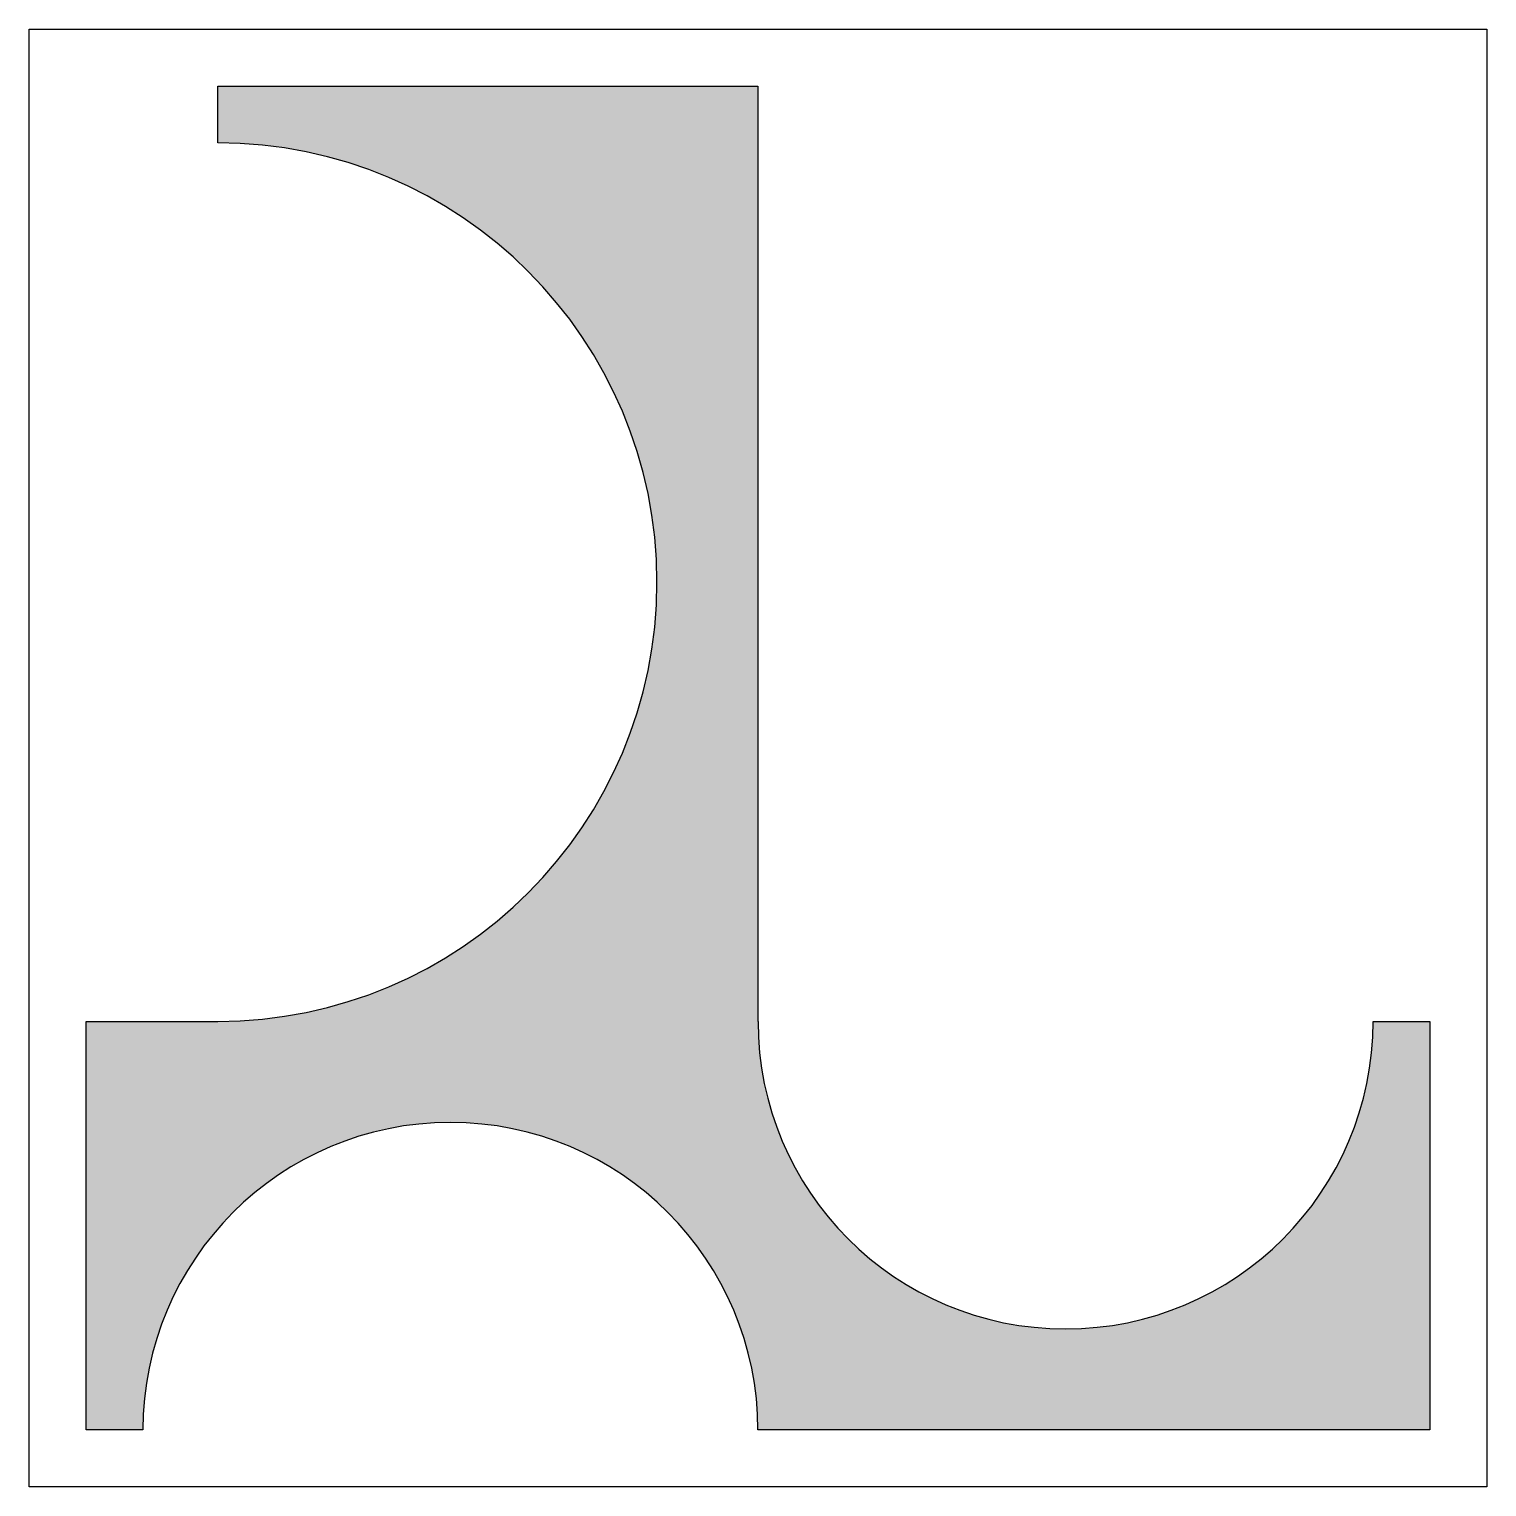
# Model space of a CAD drawing. Header units: metres. Extents: x 7.17 to 16.07, y 5.87 to 14.77.
import ezdxf

# ---------------------------------------------------------------- set-up
doc = ezdxf.new("R2010")
doc.units = ezdxf.units.M
doc.header["$MEASUREMENT"] = 0

msp = doc.modelspace()

# ---------------------------------------------------------------- hatches: boundary and pattern name
msp.add_hatch(color=7).paths.add_polyline_path([(11.6219, 14.4191), (8.3244, 14.4191), (8.3244, 14.0721, -1), (8.3244, 8.7106), (7.5207, 8.7106), (7.5207, 6.2166), (7.8677, 6.2166, -1), (11.6219, 6.2166), (15.7232, 6.2166), (15.7232, 8.7106), (15.3762, 8.7106, -1), (11.6219, 8.7106)])

# ---------------------------------------------------------------- linework, layer by layer
for p, q in [((8.3244, 14.4191), (11.6219, 14.4191)), ((8.3244, 14.0721), (8.3244, 14.4191)), ((11.6219, 14.4191), (11.6219, 8.7106)), ((7.5207, 6.2166), (7.5207, 8.7106)), ((7.5207, 8.7106), (8.3244, 8.7106)), ((15.3762, 8.7106), (15.7232, 8.7106)), ((15.7232, 8.7106), (15.7232, 6.2166)), ((7.8677, 6.2166), (7.5207, 6.2166)), ((15.7232, 6.2166), (11.6219, 6.2166))]:
    msp.add_line(p, q)
at = {"color": 3}
msp.add_lwpolyline([(16.0702, 5.8696), (7.1737, 5.8696), (7.1737, 14.7661), (16.0702, 14.7661), (16.0702, 5.8696)], close=True, dxfattribs=at)
for centre, radius, start, end in [((8.3244, 11.3913), 2.6808, 270, 90), ((13.4991, 8.7106), 1.8771, 180, 0), ((9.7448, 6.2166), 1.8771, 0, 180)]:
    msp.add_arc(centre, radius, start, end)

doc.saveas('drawing.dxf')
